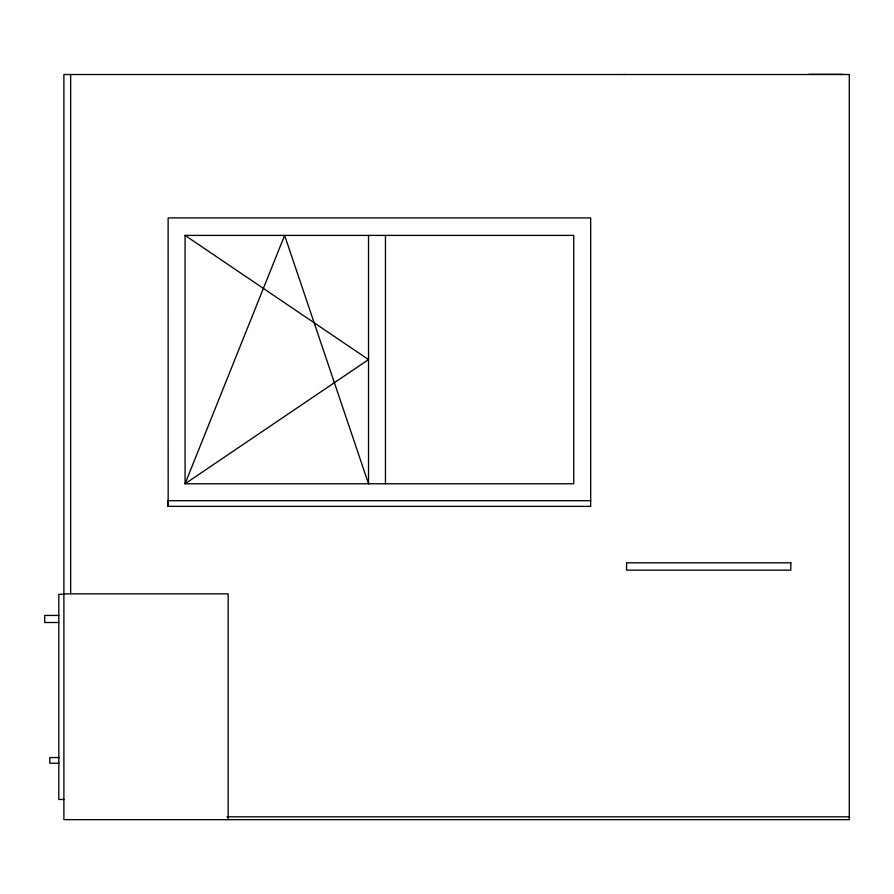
<?xml version="1.0" encoding="UTF-8"?>
<svg xmlns="http://www.w3.org/2000/svg" width="894" height="894" viewBox="0 0 894 894"><rect width="100%" height="100%" fill="white"/><g stroke="black" fill="none" stroke-linecap="round" stroke-linejoin="round"><path stroke-width="1.34" d="M808.802 74.347L842.651 74.347M185.069 235.401L573.736 235.401L573.736 483.777L185.069 483.777L185.069 235.401L368.529 359.589L185.069 483.777L284.627 235.401L368.529 483.777L368.529 235.401M590.677 500.707L167.67 500.707L167.67 506.362L590.677 506.362L590.677 217.901L168.128 217.901L168.161 506.362M63.887 593.851L228.16 593.851L228.16 819.653M63.887 594.275L58.814 594.275L58.814 799.471L63.887 799.471M58.814 615.441L44.7 615.441L44.7 622.503L58.814 622.503M59.462 757.553L49.785 757.553L49.785 763.208L59.462 763.208M226.931 816.825L849.3 816.825M623.8 74.515L624.593 74.515M385.459 235.401L385.459 483.777M70.648 74.515L70.648 593.582M849.3 74.515L63.887 74.515L63.887 819.653L849.3 819.653L849.3 74.515M790.81 562.807L626.549 562.807L626.549 570.148L790.81 570.148L790.81 562.807"/></g></svg>
